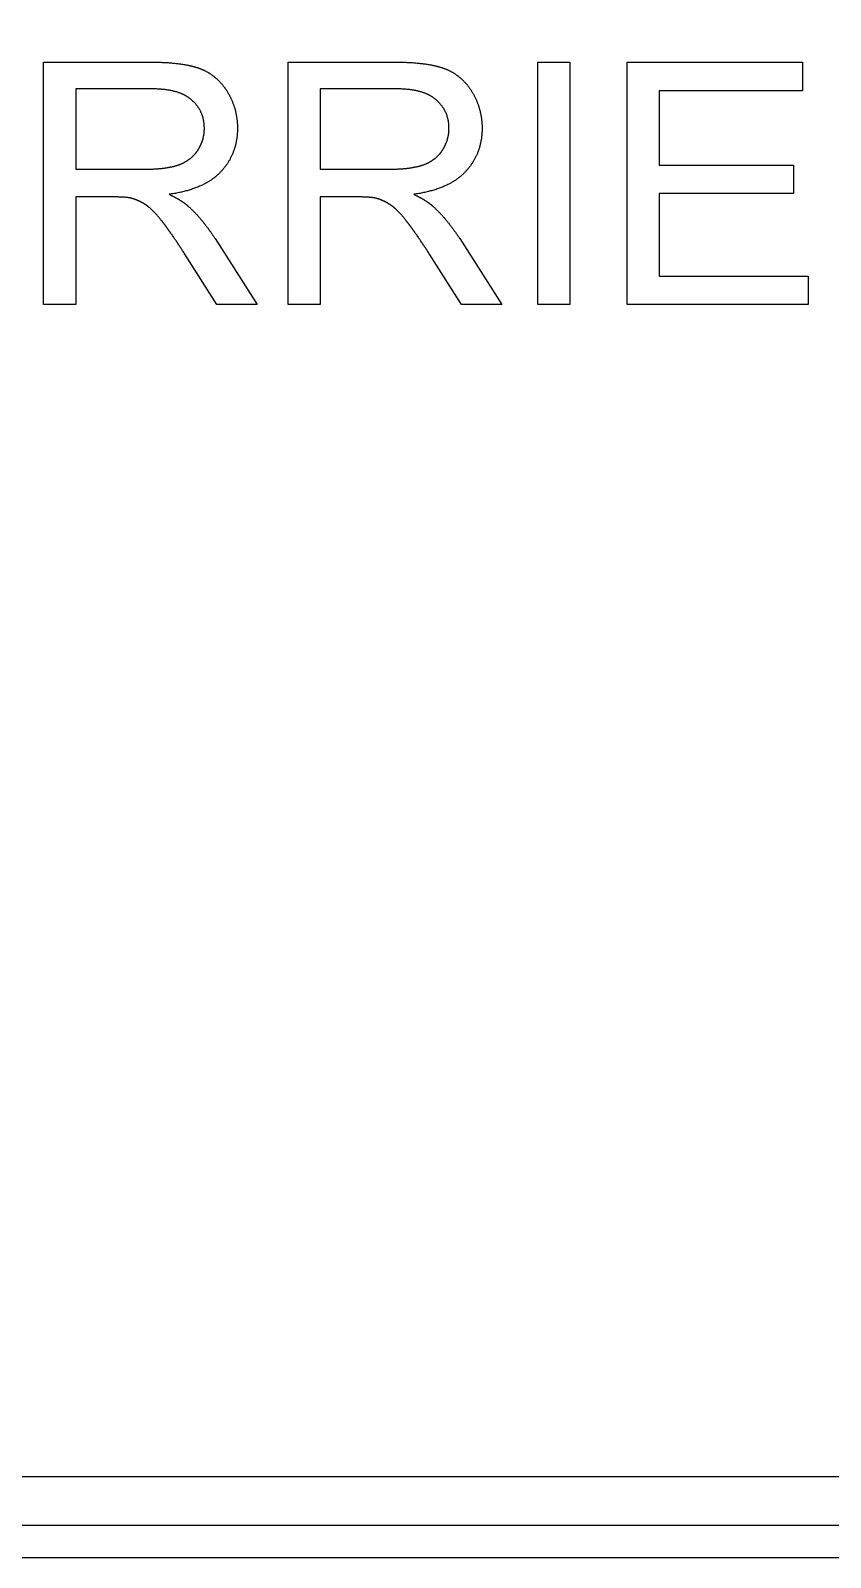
# Model space of a CAD drawing. Extents: x -115 to 95, y -60 to 60.
# Drawn here: x -62.82 to -52.92, y -17 to 1.89 of the extents above; entities that cross this region are included whole.
import ezdxf

# ---------------------------------------------------------------- set-up
doc = ezdxf.new("R2010")
doc.units = 0
doc.layers.add('ENGRAVE', color=5, linetype='Continuous')

msp = doc.modelspace()

# ---------------------------------------------------------------- linework, layer by layer
at = {"layer": 'ENGRAVE', "color": 5}
for points in [[(-30, 17), (-96, 17), (-96, -17), (-30, -17), (-30, 17)], [(-30.4, 16.6), (-95.6, 16.6), (-95.6, -16.6), (-30.4, -16.6), (-30.4, 16.6)]]:
    msp.add_lwpolyline(points, close=True, dxfattribs=at)
for points in [[(-62.659, -1.5), (-62.659, 1.5)], [(-62.659, 1.5), (-61.329, 1.5)], [(-61.329, 1.5), (-61.313, 1.5), (-61.297, 1.5), (-61.282, 1.5), (-61.266, 1.499), (-61.251, 1.499), (-61.235, 1.499), (-61.22, 1.498), (-61.205, 1.498), (-61.191, 1.497), (-61.176, 1.497), (-61.162, 1.496), (-61.147, 1.495), (-61.133, 1.494), (-61.119, 1.494), (-61.105, 1.493), (-61.092, 1.492), (-61.078, 1.49), (-61.065, 1.489), (-61.052, 1.488), (-61.038, 1.487), (-61.025, 1.485), (-61.013, 1.484), (-61, 1.483), (-60.988, 1.481), (-60.976, 1.479), (-60.964, 1.478), (-60.952, 1.476), (-60.939, 1.474), (-60.927, 1.472), (-60.915, 1.47), (-60.903, 1.468), (-60.894, 1.466), (-60.886, 1.465), (-60.88, 1.464), (-60.874, 1.463), (-60.869, 1.461), (-60.864, 1.46), (-60.858, 1.459), (-60.852, 1.458), (-60.845, 1.456), (-60.84, 1.455), (-60.834, 1.454), (-60.828, 1.452), (-60.823, 1.451), (-60.817, 1.449), (-60.811, 1.448), (-60.806, 1.446), (-60.8, 1.445), (-60.795, 1.443), (-60.79, 1.442), (-60.784, 1.44), (-60.779, 1.439), (-60.774, 1.437), (-60.769, 1.435), (-60.763, 1.434), (-60.758, 1.432), (-60.753, 1.43), (-60.748, 1.429), (-60.743, 1.427), (-60.738, 1.425), (-60.734, 1.424), (-60.729, 1.422), (-60.724, 1.42), (-60.719, 1.418)], [(-60.719, 1.418), (-60.713, 1.416), (-60.707, 1.413), (-60.701, 1.411), (-60.694, 1.408), (-60.688, 1.405), (-60.682, 1.403), (-60.676, 1.4), (-60.67, 1.397), (-60.664, 1.394), (-60.658, 1.391), (-60.652, 1.388), (-60.647, 1.385), (-60.641, 1.382), (-60.635, 1.379), (-60.629, 1.376), (-60.623, 1.372), (-60.618, 1.369), (-60.612, 1.366), (-60.607, 1.362), (-60.601, 1.359), (-60.596, 1.355), (-60.59, 1.351), (-60.585, 1.348), (-60.579, 1.344), (-60.574, 1.34), (-60.569, 1.336), (-60.563, 1.332), (-60.558, 1.329), (-60.553, 1.325), (-60.548, 1.321), (-60.543, 1.316), (-60.537, 1.312), (-60.532, 1.308), (-60.527, 1.303), (-60.521, 1.298), (-60.516, 1.293), (-60.511, 1.289), (-60.506, 1.284), (-60.5, 1.279), (-60.495, 1.274), (-60.49, 1.269), (-60.485, 1.264), (-60.48, 1.258), (-60.475, 1.253), (-60.47, 1.248), (-60.466, 1.242), (-60.461, 1.237), (-60.456, 1.231), (-60.451, 1.226), (-60.447, 1.22), (-60.442, 1.214), (-60.437, 1.208), (-60.433, 1.203), (-60.428, 1.197), (-60.424, 1.191), (-60.419, 1.185), (-60.415, 1.178), (-60.411, 1.172), (-60.406, 1.166), (-60.402, 1.16), (-60.398, 1.153), (-60.394, 1.147), (-60.39, 1.14), (-60.386, 1.134)], [(-59.633, -1.5), (-59.633, 1.5)], [(-59.633, 1.5), (-58.303, 1.5)], [(-58.303, 1.5), (-58.287, 1.5), (-58.271, 1.5), (-58.255, 1.5), (-58.239, 1.499), (-58.224, 1.499), (-58.209, 1.499), (-58.194, 1.498), (-58.179, 1.498), (-58.164, 1.497), (-58.149, 1.497), (-58.135, 1.496), (-58.121, 1.495), (-58.107, 1.494), (-58.093, 1.494), (-58.079, 1.493), (-58.065, 1.492), (-58.052, 1.49), (-58.038, 1.489), (-58.025, 1.488), (-58.012, 1.487), (-57.999, 1.485), (-57.986, 1.484), (-57.973, 1.483), (-57.961, 1.481), (-57.949, 1.479), (-57.937, 1.478), (-57.925, 1.476), (-57.913, 1.474), (-57.9, 1.472), (-57.888, 1.47), (-57.877, 1.468), (-57.867, 1.466), (-57.859, 1.465), (-57.853, 1.464), (-57.848, 1.463), (-57.843, 1.461), (-57.837, 1.46), (-57.831, 1.459), (-57.825, 1.458), (-57.819, 1.456), (-57.813, 1.455), (-57.807, 1.454), (-57.802, 1.452), (-57.796, 1.451), (-57.79, 1.449), (-57.785, 1.448), (-57.779, 1.446), (-57.774, 1.445), (-57.768, 1.443), (-57.763, 1.442), (-57.758, 1.44), (-57.752, 1.439), (-57.747, 1.437), (-57.742, 1.435), (-57.737, 1.434), (-57.732, 1.432), (-57.727, 1.43), (-57.722, 1.429), (-57.717, 1.427), (-57.712, 1.425), (-57.707, 1.424), (-57.702, 1.422), (-57.697, 1.42), (-57.693, 1.418)], [(-57.693, 1.418), (-57.686, 1.416), (-57.68, 1.413), (-57.674, 1.411), (-57.668, 1.408), (-57.662, 1.405), (-57.656, 1.403), (-57.65, 1.4), (-57.644, 1.397), (-57.638, 1.394), (-57.632, 1.391), (-57.626, 1.388), (-57.62, 1.385), (-57.614, 1.382), (-57.608, 1.379), (-57.603, 1.376), (-57.597, 1.372), (-57.591, 1.369), (-57.586, 1.366), (-57.58, 1.362), (-57.574, 1.359), (-57.569, 1.355), (-57.563, 1.351), (-57.558, 1.348), (-57.553, 1.344), (-57.547, 1.34), (-57.542, 1.336), (-57.537, 1.332), (-57.531, 1.329), (-57.526, 1.325), (-57.521, 1.321), (-57.516, 1.316), (-57.511, 1.312), (-57.506, 1.308), (-57.5, 1.303), (-57.495, 1.298), (-57.489, 1.293), (-57.484, 1.289), (-57.479, 1.284), (-57.474, 1.279), (-57.469, 1.274), (-57.464, 1.269), (-57.459, 1.264), (-57.454, 1.258), (-57.449, 1.253), (-57.444, 1.248), (-57.439, 1.242), (-57.434, 1.237), (-57.429, 1.231), (-57.425, 1.226), (-57.42, 1.22), (-57.415, 1.214), (-57.411, 1.208), (-57.406, 1.203), (-57.402, 1.197), (-57.397, 1.191), (-57.393, 1.185), (-57.388, 1.178), (-57.384, 1.172), (-57.38, 1.166), (-57.376, 1.16), (-57.371, 1.153), (-57.367, 1.147), (-57.363, 1.14), (-57.359, 1.134)], [(-56.545, -1.5), (-56.545, 1.5)], [(-56.545, 1.5), (-56.148, 1.5)], [(-56.148, 1.5), (-56.148, -1.5)], [(-55.44, -1.5), (-55.44, 1.5)], [(-55.44, 1.5), (-53.27, 1.5)], [(-53.27, 1.5), (-53.27, 1.146)], [(-61.313, 1.168), (-62.262, 1.168)], [(-62.262, 1.168), (-62.262, 0.176)], [(-60.826, 1.031), (-60.829, 1.035), (-60.833, 1.038), (-60.837, 1.041), (-60.841, 1.044), (-60.845, 1.047), (-60.849, 1.05), (-60.853, 1.053), (-60.857, 1.056), (-60.861, 1.059), (-60.865, 1.062), (-60.869, 1.065), (-60.873, 1.068), (-60.878, 1.071), (-60.882, 1.073), (-60.886, 1.076), (-60.891, 1.079), (-60.895, 1.081), (-60.9, 1.084), (-60.905, 1.086), (-60.909, 1.089), (-60.914, 1.091), (-60.919, 1.094), (-60.923, 1.096), (-60.928, 1.099), (-60.933, 1.101), (-60.938, 1.103), (-60.943, 1.106), (-60.948, 1.108), (-60.953, 1.11), (-60.957, 1.112), (-60.963, 1.114), (-60.969, 1.116), (-60.977, 1.119), (-60.985, 1.122), (-60.995, 1.125), (-61.004, 1.128), (-61.014, 1.131), (-61.023, 1.134), (-61.033, 1.137), (-61.042, 1.139), (-61.052, 1.141), (-61.062, 1.144), (-61.072, 1.146), (-61.082, 1.148), (-61.092, 1.15), (-61.102, 1.152), (-61.113, 1.154), (-61.124, 1.155), (-61.134, 1.157), (-61.145, 1.158), (-61.157, 1.16), (-61.168, 1.161), (-61.179, 1.162), (-61.191, 1.163), (-61.202, 1.164), (-61.214, 1.165), (-61.226, 1.166), (-61.238, 1.167), (-61.25, 1.167), (-61.262, 1.168), (-61.275, 1.168), (-61.287, 1.168), (-61.3, 1.168), (-61.313, 1.168)], [(-60.386, 1.134), (-60.382, 1.127), (-60.378, 1.121), (-60.375, 1.115), (-60.371, 1.108), (-60.367, 1.102), (-60.364, 1.096), (-60.36, 1.089), (-60.357, 1.083), (-60.354, 1.076), (-60.35, 1.07), (-60.347, 1.063), (-60.344, 1.057), (-60.341, 1.05), (-60.338, 1.044), (-60.335, 1.037), (-60.332, 1.03), (-60.329, 1.024), (-60.326, 1.017), (-60.323, 1.01), (-60.321, 1.004), (-60.318, 0.997), (-60.316, 0.99), (-60.313, 0.984), (-60.311, 0.977), (-60.308, 0.97), (-60.306, 0.963), (-60.304, 0.956), (-60.301, 0.95), (-60.299, 0.943), (-60.297, 0.936), (-60.295, 0.929), (-60.293, 0.922), (-60.291, 0.915), (-60.289, 0.908), (-60.287, 0.9), (-60.286, 0.893), (-60.284, 0.886), (-60.282, 0.879), (-60.281, 0.871), (-60.279, 0.864), (-60.278, 0.857), (-60.276, 0.849), (-60.275, 0.842), (-60.274, 0.834), (-60.272, 0.827), (-60.271, 0.819), (-60.27, 0.812), (-60.269, 0.804), (-60.268, 0.797), (-60.267, 0.789), (-60.266, 0.782), (-60.265, 0.774), (-60.265, 0.767), (-60.264, 0.759), (-60.263, 0.751), (-60.263, 0.744), (-60.262, 0.736), (-60.262, 0.728), (-60.262, 0.72), (-60.261, 0.713), (-60.261, 0.705), (-60.261, 0.697), (-60.261, 0.689), (-60.261, 0.681)], [(-58.286, 1.168), (-59.236, 1.168)], [(-59.236, 1.168), (-59.236, 0.176)], [(-57.799, 1.031), (-57.803, 1.035), (-57.807, 1.038), (-57.81, 1.041), (-57.814, 1.044), (-57.818, 1.047), (-57.822, 1.05), (-57.826, 1.053), (-57.83, 1.056), (-57.834, 1.059), (-57.838, 1.062), (-57.842, 1.065), (-57.847, 1.068), (-57.851, 1.071), (-57.855, 1.073), (-57.86, 1.076), (-57.864, 1.079), (-57.869, 1.081), (-57.873, 1.084), (-57.878, 1.086), (-57.883, 1.089), (-57.887, 1.091), (-57.892, 1.094), (-57.897, 1.096), (-57.902, 1.099), (-57.907, 1.101), (-57.912, 1.103), (-57.917, 1.106), (-57.922, 1.108), (-57.926, 1.11), (-57.931, 1.112), (-57.936, 1.114), (-57.942, 1.116), (-57.95, 1.119), (-57.959, 1.122), (-57.968, 1.125), (-57.978, 1.128), (-57.987, 1.131), (-57.997, 1.134), (-58.006, 1.137), (-58.015, 1.139), (-58.025, 1.141), (-58.035, 1.144), (-58.045, 1.146), (-58.055, 1.148), (-58.065, 1.15), (-58.076, 1.152), (-58.086, 1.154), (-58.097, 1.155), (-58.108, 1.157), (-58.119, 1.158), (-58.13, 1.16), (-58.141, 1.161), (-58.152, 1.162), (-58.164, 1.163), (-58.176, 1.164), (-58.187, 1.165), (-58.199, 1.166), (-58.211, 1.167), (-58.223, 1.167), (-58.236, 1.168), (-58.248, 1.168), (-58.261, 1.168), (-58.273, 1.168), (-58.286, 1.168)], [(-57.359, 1.134), (-57.355, 1.127), (-57.352, 1.121), (-57.348, 1.115), (-57.344, 1.108), (-57.341, 1.102), (-57.337, 1.096), (-57.334, 1.089), (-57.33, 1.083), (-57.327, 1.076), (-57.324, 1.07), (-57.32, 1.063), (-57.317, 1.057), (-57.314, 1.05), (-57.311, 1.044), (-57.308, 1.037), (-57.305, 1.03), (-57.302, 1.024), (-57.3, 1.017), (-57.297, 1.01), (-57.294, 1.004), (-57.292, 0.997), (-57.289, 0.99), (-57.286, 0.984), (-57.284, 0.977), (-57.282, 0.97), (-57.279, 0.963), (-57.277, 0.956), (-57.275, 0.95), (-57.273, 0.943), (-57.271, 0.936), (-57.269, 0.929), (-57.267, 0.922), (-57.265, 0.915), (-57.263, 0.908), (-57.261, 0.9), (-57.259, 0.893), (-57.257, 0.886), (-57.256, 0.879), (-57.254, 0.871), (-57.252, 0.864), (-57.251, 0.857), (-57.25, 0.849), (-57.248, 0.842), (-57.247, 0.834), (-57.246, 0.827), (-57.245, 0.819), (-57.243, 0.812), (-57.242, 0.804), (-57.241, 0.797), (-57.24, 0.789), (-57.24, 0.782), (-57.239, 0.774), (-57.238, 0.767), (-57.237, 0.759), (-57.237, 0.751), (-57.236, 0.744), (-57.236, 0.736), (-57.235, 0.728), (-57.235, 0.72), (-57.235, 0.713), (-57.235, 0.705), (-57.234, 0.697), (-57.234, 0.689), (-57.234, 0.681)], [(-53.27, 1.146), (-55.043, 1.146)], [(-55.043, 1.146), (-55.043, 0.227)], [(-60.67, 0.681), (-60.67, 0.688), (-60.67, 0.695), (-60.671, 0.701), (-60.671, 0.708), (-60.671, 0.715), (-60.672, 0.721), (-60.672, 0.728), (-60.673, 0.734), (-60.673, 0.741), (-60.674, 0.747), (-60.675, 0.753), (-60.676, 0.76), (-60.677, 0.766), (-60.678, 0.772), (-60.679, 0.778), (-60.68, 0.784), (-60.681, 0.791), (-60.683, 0.797), (-60.684, 0.803), (-60.686, 0.809), (-60.687, 0.815), (-60.689, 0.82), (-60.691, 0.826), (-60.693, 0.832), (-60.695, 0.838), (-60.697, 0.844), (-60.699, 0.85), (-60.701, 0.855), (-60.703, 0.861), (-60.705, 0.867), (-60.708, 0.872), (-60.71, 0.878), (-60.713, 0.883), (-60.715, 0.888), (-60.718, 0.894), (-60.72, 0.899), (-60.723, 0.904), (-60.726, 0.909), (-60.729, 0.914), (-60.732, 0.92), (-60.735, 0.925), (-60.738, 0.93), (-60.741, 0.935), (-60.745, 0.94), (-60.748, 0.945), (-60.751, 0.949), (-60.755, 0.954), (-60.758, 0.959), (-60.762, 0.964), (-60.766, 0.969), (-60.77, 0.973), (-60.773, 0.978), (-60.777, 0.983), (-60.781, 0.987), (-60.786, 0.992), (-60.79, 0.996), (-60.794, 1.001), (-60.798, 1.005), (-60.803, 1.01), (-60.807, 1.014), (-60.812, 1.019), (-60.816, 1.023), (-60.821, 1.027), (-60.826, 1.031)], [(-57.644, 0.681), (-57.644, 0.688), (-57.644, 0.695), (-57.644, 0.701), (-57.644, 0.708), (-57.645, 0.715), (-57.645, 0.721), (-57.645, 0.728), (-57.646, 0.734), (-57.647, 0.741), (-57.647, 0.747), (-57.648, 0.753), (-57.649, 0.76), (-57.65, 0.766), (-57.651, 0.772), (-57.652, 0.778), (-57.654, 0.784), (-57.655, 0.791), (-57.656, 0.797), (-57.658, 0.803), (-57.659, 0.809), (-57.661, 0.815), (-57.662, 0.82), (-57.664, 0.826), (-57.666, 0.832), (-57.668, 0.838), (-57.67, 0.844), (-57.672, 0.85), (-57.674, 0.855), (-57.676, 0.861), (-57.679, 0.867), (-57.681, 0.872), (-57.683, 0.878), (-57.686, 0.883), (-57.689, 0.888), (-57.691, 0.894), (-57.694, 0.899), (-57.697, 0.904), (-57.699, 0.909), (-57.702, 0.914), (-57.705, 0.92), (-57.708, 0.925), (-57.711, 0.93), (-57.715, 0.935), (-57.718, 0.94), (-57.721, 0.945), (-57.725, 0.949), (-57.728, 0.954), (-57.732, 0.959), (-57.735, 0.964), (-57.739, 0.969), (-57.743, 0.973), (-57.747, 0.978), (-57.751, 0.983), (-57.755, 0.987), (-57.759, 0.992), (-57.763, 0.996), (-57.767, 1.001), (-57.772, 1.005), (-57.776, 1.01), (-57.781, 1.014), (-57.785, 1.019), (-57.79, 1.023), (-57.794, 1.027), (-57.799, 1.031)], [(-60.75, 0.411), (-60.748, 0.415), (-60.745, 0.419), (-60.743, 0.423), (-60.74, 0.427), (-60.738, 0.431), (-60.736, 0.435), (-60.733, 0.439), (-60.731, 0.443), (-60.729, 0.447), (-60.727, 0.451), (-60.725, 0.455), (-60.723, 0.459), (-60.721, 0.463), (-60.719, 0.467), (-60.717, 0.472), (-60.715, 0.476), (-60.713, 0.48), (-60.711, 0.484), (-60.709, 0.488), (-60.708, 0.492), (-60.706, 0.496), (-60.704, 0.5), (-60.703, 0.505), (-60.701, 0.509), (-60.699, 0.513), (-60.698, 0.517), (-60.696, 0.521), (-60.695, 0.526), (-60.694, 0.53), (-60.692, 0.534), (-60.691, 0.538), (-60.69, 0.543), (-60.689, 0.547), (-60.687, 0.551), (-60.686, 0.555), (-60.685, 0.559), (-60.684, 0.564), (-60.683, 0.568), (-60.682, 0.572), (-60.681, 0.576), (-60.68, 0.581), (-60.679, 0.585), (-60.679, 0.589), (-60.678, 0.593), (-60.677, 0.598), (-60.676, 0.602), (-60.676, 0.606), (-60.675, 0.611), (-60.674, 0.615), (-60.674, 0.619), (-60.673, 0.624), (-60.673, 0.628), (-60.673, 0.633), (-60.672, 0.637), (-60.672, 0.641), (-60.671, 0.646), (-60.671, 0.65), (-60.671, 0.655), (-60.671, 0.659), (-60.67, 0.664), (-60.67, 0.668), (-60.67, 0.672), (-60.67, 0.677), (-60.67, 0.681)], [(-60.261, 0.681), (-60.261, 0.671), (-60.261, 0.661), (-60.261, 0.651), (-60.262, 0.641), (-60.262, 0.631), (-60.263, 0.621), (-60.264, 0.611), (-60.264, 0.601), (-60.265, 0.591), (-60.266, 0.581), (-60.267, 0.572), (-60.269, 0.562), (-60.27, 0.552), (-60.271, 0.543), (-60.273, 0.533), (-60.275, 0.524), (-60.276, 0.514), (-60.278, 0.505), (-60.28, 0.496), (-60.282, 0.486), (-60.284, 0.477), (-60.287, 0.468), (-60.289, 0.459), (-60.292, 0.45), (-60.294, 0.441), (-60.297, 0.432), (-60.3, 0.423), (-60.303, 0.414), (-60.306, 0.405), (-60.309, 0.397), (-60.312, 0.388), (-60.316, 0.379), (-60.319, 0.371), (-60.322, 0.363), (-60.326, 0.355), (-60.329, 0.347), (-60.333, 0.339), (-60.337, 0.332), (-60.341, 0.324), (-60.345, 0.316), (-60.349, 0.308), (-60.353, 0.301), (-60.357, 0.293), (-60.361, 0.285), (-60.366, 0.278), (-60.37, 0.27), (-60.375, 0.263), (-60.379, 0.255), (-60.384, 0.248), (-60.389, 0.241), (-60.394, 0.233), (-60.399, 0.226), (-60.404, 0.219), (-60.41, 0.212), (-60.415, 0.205), (-60.42, 0.198), (-60.426, 0.191), (-60.432, 0.184), (-60.437, 0.177), (-60.443, 0.17), (-60.449, 0.163), (-60.455, 0.157), (-60.461, 0.15), (-60.468, 0.143)], [(-57.723, 0.411), (-57.721, 0.415), (-57.718, 0.419), (-57.716, 0.423), (-57.714, 0.427), (-57.711, 0.431), (-57.709, 0.435), (-57.707, 0.439), (-57.705, 0.443), (-57.702, 0.447), (-57.7, 0.451), (-57.698, 0.455), (-57.696, 0.459), (-57.694, 0.463), (-57.692, 0.467), (-57.69, 0.472), (-57.688, 0.476), (-57.686, 0.48), (-57.685, 0.484), (-57.683, 0.488), (-57.681, 0.492), (-57.679, 0.496), (-57.678, 0.5), (-57.676, 0.505), (-57.674, 0.509), (-57.673, 0.513), (-57.671, 0.517), (-57.67, 0.521), (-57.668, 0.526), (-57.667, 0.53), (-57.666, 0.534), (-57.664, 0.538), (-57.663, 0.543), (-57.662, 0.547), (-57.661, 0.551), (-57.66, 0.555), (-57.659, 0.559), (-57.658, 0.564), (-57.657, 0.568), (-57.656, 0.572), (-57.655, 0.576), (-57.654, 0.581), (-57.653, 0.585), (-57.652, 0.589), (-57.651, 0.593), (-57.65, 0.598), (-57.65, 0.602), (-57.649, 0.606), (-57.648, 0.611), (-57.648, 0.615), (-57.647, 0.619), (-57.647, 0.624), (-57.646, 0.628), (-57.646, 0.633), (-57.646, 0.637), (-57.645, 0.641), (-57.645, 0.646), (-57.645, 0.65), (-57.644, 0.655), (-57.644, 0.659), (-57.644, 0.664), (-57.644, 0.668), (-57.644, 0.672), (-57.644, 0.677), (-57.644, 0.681)], [(-57.234, 0.681), (-57.234, 0.671), (-57.235, 0.661), (-57.235, 0.651), (-57.235, 0.641), (-57.236, 0.631), (-57.236, 0.621), (-57.237, 0.611), (-57.238, 0.601), (-57.239, 0.591), (-57.24, 0.581), (-57.241, 0.572), (-57.242, 0.562), (-57.243, 0.552), (-57.245, 0.543), (-57.246, 0.533), (-57.248, 0.524), (-57.25, 0.514), (-57.252, 0.505), (-57.254, 0.496), (-57.256, 0.486), (-57.258, 0.477), (-57.26, 0.468), (-57.263, 0.459), (-57.265, 0.45), (-57.268, 0.441), (-57.27, 0.432), (-57.273, 0.423), (-57.276, 0.414), (-57.279, 0.405), (-57.282, 0.397), (-57.286, 0.388), (-57.289, 0.379), (-57.292, 0.371), (-57.296, 0.363), (-57.299, 0.355), (-57.303, 0.347), (-57.306, 0.339), (-57.31, 0.332), (-57.314, 0.324), (-57.318, 0.316), (-57.322, 0.308), (-57.326, 0.301), (-57.33, 0.293), (-57.335, 0.285), (-57.339, 0.278), (-57.344, 0.27), (-57.348, 0.263), (-57.353, 0.255), (-57.358, 0.248), (-57.363, 0.241), (-57.368, 0.233), (-57.373, 0.226), (-57.378, 0.219), (-57.383, 0.212), (-57.388, 0.205), (-57.394, 0.198), (-57.399, 0.191), (-57.405, 0.184), (-57.411, 0.177), (-57.417, 0.17), (-57.423, 0.163), (-57.429, 0.157), (-57.435, 0.15), (-57.441, 0.143)], [(-60.983, 0.231), (-60.978, 0.233), (-60.973, 0.235), (-60.968, 0.237), (-60.963, 0.239), (-60.958, 0.241), (-60.954, 0.243), (-60.949, 0.245), (-60.944, 0.248), (-60.939, 0.25), (-60.935, 0.252), (-60.93, 0.254), (-60.925, 0.256), (-60.921, 0.259), (-60.916, 0.261), (-60.912, 0.264), (-60.907, 0.266), (-60.903, 0.269), (-60.899, 0.271), (-60.894, 0.274), (-60.89, 0.276), (-60.886, 0.279), (-60.882, 0.281), (-60.877, 0.284), (-60.873, 0.287), (-60.869, 0.29), (-60.865, 0.292), (-60.861, 0.295), (-60.857, 0.298), (-60.853, 0.301), (-60.849, 0.304), (-60.845, 0.307), (-60.842, 0.31), (-60.838, 0.313), (-60.835, 0.316), (-60.832, 0.318), (-60.828, 0.321), (-60.825, 0.324), (-60.822, 0.327), (-60.819, 0.33), (-60.816, 0.333), (-60.813, 0.336), (-60.81, 0.339), (-60.807, 0.342), (-60.803, 0.345), (-60.801, 0.348), (-60.798, 0.351), (-60.795, 0.354), (-60.792, 0.357), (-60.789, 0.36), (-60.786, 0.363), (-60.783, 0.367), (-60.781, 0.37), (-60.778, 0.373), (-60.775, 0.377), (-60.772, 0.38), (-60.77, 0.383), (-60.767, 0.387), (-60.765, 0.39), (-60.762, 0.394), (-60.76, 0.397), (-60.757, 0.401), (-60.755, 0.404), (-60.752, 0.408), (-60.75, 0.411)], [(-57.957, 0.231), (-57.952, 0.233), (-57.947, 0.235), (-57.942, 0.237), (-57.937, 0.239), (-57.932, 0.241), (-57.927, 0.243), (-57.922, 0.245), (-57.917, 0.248), (-57.913, 0.25), (-57.908, 0.252), (-57.903, 0.254), (-57.899, 0.256), (-57.894, 0.259), (-57.89, 0.261), (-57.885, 0.264), (-57.881, 0.266), (-57.876, 0.269), (-57.872, 0.271), (-57.868, 0.274), (-57.863, 0.276), (-57.859, 0.279), (-57.855, 0.281), (-57.851, 0.284), (-57.847, 0.287), (-57.843, 0.29), (-57.839, 0.292), (-57.835, 0.295), (-57.831, 0.298), (-57.827, 0.301), (-57.823, 0.304), (-57.819, 0.307), (-57.815, 0.31), (-57.812, 0.313), (-57.808, 0.316), (-57.805, 0.318), (-57.802, 0.321), (-57.799, 0.324), (-57.795, 0.327), (-57.792, 0.33), (-57.789, 0.333), (-57.786, 0.336), (-57.783, 0.339), (-57.78, 0.342), (-57.777, 0.345), (-57.774, 0.348), (-57.771, 0.351), (-57.768, 0.354), (-57.765, 0.357), (-57.762, 0.36), (-57.759, 0.363), (-57.757, 0.367), (-57.754, 0.37), (-57.751, 0.373), (-57.749, 0.377), (-57.746, 0.38), (-57.743, 0.383), (-57.741, 0.387), (-57.738, 0.39), (-57.736, 0.394), (-57.733, 0.397), (-57.731, 0.401), (-57.728, 0.404), (-57.726, 0.408), (-57.723, 0.411)], [(-61.409, 0.176), (-61.398, 0.176), (-61.388, 0.176), (-61.377, 0.176), (-61.367, 0.176), (-61.357, 0.177), (-61.347, 0.177), (-61.337, 0.177), (-61.327, 0.177), (-61.317, 0.178), (-61.307, 0.178), (-61.297, 0.179), (-61.288, 0.179), (-61.278, 0.18), (-61.269, 0.18), (-61.26, 0.181), (-61.25, 0.181), (-61.241, 0.182), (-61.232, 0.183), (-61.223, 0.184), (-61.214, 0.184), (-61.206, 0.185), (-61.197, 0.186), (-61.188, 0.187), (-61.18, 0.188), (-61.171, 0.189), (-61.163, 0.19), (-61.155, 0.191), (-61.147, 0.193), (-61.138, 0.194), (-61.13, 0.195), (-61.122, 0.196), (-61.115, 0.198), (-61.109, 0.199), (-61.105, 0.199), (-61.101, 0.2), (-61.097, 0.201), (-61.092, 0.202), (-61.088, 0.203), (-61.083, 0.204), (-61.079, 0.205), (-61.075, 0.205), (-61.07, 0.206), (-61.066, 0.207), (-61.062, 0.208), (-61.057, 0.209), (-61.053, 0.21), (-61.049, 0.211), (-61.045, 0.212), (-61.041, 0.214), (-61.037, 0.215), (-61.033, 0.216), (-61.029, 0.217), (-61.025, 0.218), (-61.021, 0.219), (-61.017, 0.22), (-61.013, 0.221), (-61.009, 0.223), (-61.005, 0.224), (-61.002, 0.225), (-60.998, 0.226), (-60.994, 0.227), (-60.991, 0.229), (-60.987, 0.23), (-60.983, 0.231)], [(-58.382, 0.176), (-58.372, 0.176), (-58.361, 0.176), (-58.351, 0.176), (-58.341, 0.176), (-58.33, 0.177), (-58.32, 0.177), (-58.31, 0.177), (-58.3, 0.177), (-58.29, 0.178), (-58.281, 0.178), (-58.271, 0.179), (-58.261, 0.179), (-58.252, 0.18), (-58.242, 0.18), (-58.233, 0.181), (-58.224, 0.181), (-58.215, 0.182), (-58.206, 0.183), (-58.197, 0.184), (-58.188, 0.184), (-58.179, 0.185), (-58.17, 0.186), (-58.162, 0.187), (-58.153, 0.188), (-58.145, 0.189), (-58.137, 0.19), (-58.128, 0.191), (-58.12, 0.193), (-58.111, 0.194), (-58.103, 0.195), (-58.095, 0.196), (-58.088, 0.198), (-58.083, 0.199), (-58.078, 0.199), (-58.074, 0.2), (-58.07, 0.201), (-58.066, 0.202), (-58.061, 0.203), (-58.057, 0.204), (-58.052, 0.205), (-58.048, 0.205), (-58.044, 0.206), (-58.039, 0.207), (-58.035, 0.208), (-58.031, 0.209), (-58.027, 0.21), (-58.023, 0.211), (-58.018, 0.212), (-58.014, 0.214), (-58.01, 0.215), (-58.006, 0.216), (-58.002, 0.217), (-57.998, 0.218), (-57.994, 0.219), (-57.99, 0.22), (-57.986, 0.221), (-57.983, 0.223), (-57.979, 0.224), (-57.975, 0.225), (-57.971, 0.226), (-57.968, 0.227), (-57.964, 0.229), (-57.96, 0.23), (-57.957, 0.231)], [(-55.043, 0.227), (-53.383, 0.227)], [(-53.383, 0.227), (-53.383, -0.125)], [(-62.262, 0.176), (-61.409, 0.176)], [(-60.468, 0.143), (-60.473, 0.138), (-60.478, 0.132), (-60.484, 0.127), (-60.489, 0.121), (-60.495, 0.116), (-60.501, 0.111), (-60.506, 0.105), (-60.512, 0.1), (-60.518, 0.095), (-60.524, 0.09), (-60.53, 0.085), (-60.536, 0.08), (-60.542, 0.075), (-60.549, 0.07), (-60.555, 0.065), (-60.561, 0.06), (-60.568, 0.056), (-60.575, 0.051), (-60.581, 0.046), (-60.588, 0.042), (-60.595, 0.037), (-60.601, 0.033), (-60.608, 0.028), (-60.615, 0.024), (-60.623, 0.02), (-60.63, 0.015), (-60.637, 0.011), (-60.644, 0.007), (-60.651, 0.003), (-60.658, -0.001), (-60.665, -0.005), (-60.674, -0.009), (-60.684, -0.014), (-60.695, -0.02), (-60.707, -0.025), (-60.719, -0.031), (-60.731, -0.036), (-60.743, -0.041), (-60.755, -0.046), (-60.767, -0.051), (-60.78, -0.056), (-60.792, -0.06), (-60.805, -0.065), (-60.818, -0.069), (-60.831, -0.074), (-60.844, -0.078), (-60.857, -0.082), (-60.87, -0.086), (-60.884, -0.09), (-60.898, -0.094), (-60.912, -0.097), (-60.926, -0.101), (-60.94, -0.104), (-60.954, -0.108), (-60.969, -0.111), (-60.983, -0.114), (-60.998, -0.117), (-61.013, -0.12), (-61.028, -0.123), (-61.043, -0.125), (-61.059, -0.128), (-61.075, -0.13), (-61.09, -0.133), (-61.106, -0.135)], [(-59.236, 0.176), (-58.382, 0.176)], [(-57.441, 0.143), (-57.446, 0.138), (-57.452, 0.132), (-57.457, 0.127), (-57.463, 0.121), (-57.468, 0.116), (-57.474, 0.111), (-57.48, 0.105), (-57.486, 0.1), (-57.491, 0.095), (-57.497, 0.09), (-57.503, 0.085), (-57.51, 0.08), (-57.516, 0.075), (-57.522, 0.07), (-57.528, 0.065), (-57.535, 0.06), (-57.541, 0.056), (-57.548, 0.051), (-57.555, 0.046), (-57.561, 0.042), (-57.568, 0.037), (-57.575, 0.033), (-57.582, 0.028), (-57.589, 0.024), (-57.596, 0.02), (-57.603, 0.015), (-57.611, 0.011), (-57.618, 0.007), (-57.624, 0.003), (-57.631, -0.001), (-57.639, -0.005), (-57.647, -0.009), (-57.658, -0.014), (-57.669, -0.02), (-57.681, -0.025), (-57.693, -0.031), (-57.705, -0.036), (-57.717, -0.041), (-57.729, -0.046), (-57.741, -0.051), (-57.753, -0.056), (-57.765, -0.06), (-57.778, -0.065), (-57.791, -0.069), (-57.804, -0.074), (-57.817, -0.078), (-57.83, -0.082), (-57.844, -0.086), (-57.857, -0.09), (-57.871, -0.094), (-57.885, -0.097), (-57.899, -0.101), (-57.913, -0.104), (-57.928, -0.108), (-57.942, -0.111), (-57.957, -0.114), (-57.971, -0.117), (-57.986, -0.12), (-58.002, -0.123), (-58.017, -0.125), (-58.032, -0.128), (-58.048, -0.13), (-58.064, -0.133), (-58.079, -0.135)], [(-61.802, -0.168), (-62.262, -0.168)], [(-62.262, -0.168), (-62.262, -1.5)], [(-61.581, -0.182), (-61.582, -0.182), (-61.583, -0.182), (-61.585, -0.181), (-61.586, -0.181), (-61.588, -0.181), (-61.589, -0.181), (-61.59, -0.18), (-61.592, -0.18), (-61.593, -0.18), (-61.595, -0.179), (-61.596, -0.179), (-61.598, -0.179), (-61.599, -0.179), (-61.601, -0.179), (-61.602, -0.178), (-61.604, -0.178), (-61.605, -0.178), (-61.607, -0.178), (-61.609, -0.177), (-61.61, -0.177), (-61.612, -0.177), (-61.613, -0.177), (-61.615, -0.176), (-61.617, -0.176), (-61.619, -0.176), (-61.621, -0.176), (-61.622, -0.176), (-61.624, -0.175), (-61.625, -0.175), (-61.627, -0.175), (-61.628, -0.175), (-61.631, -0.175), (-61.634, -0.174), (-61.639, -0.174), (-61.643, -0.173), (-61.648, -0.173), (-61.652, -0.173), (-61.657, -0.172), (-61.661, -0.172), (-61.666, -0.172), (-61.671, -0.171), (-61.676, -0.171), (-61.68, -0.171), (-61.685, -0.17), (-61.691, -0.17), (-61.696, -0.17), (-61.701, -0.17), (-61.706, -0.17), (-61.712, -0.169), (-61.717, -0.169), (-61.723, -0.169), (-61.728, -0.169), (-61.734, -0.169), (-61.74, -0.168), (-61.746, -0.168), (-61.751, -0.168), (-61.757, -0.168), (-61.764, -0.168), (-61.77, -0.168), (-61.776, -0.168), (-61.782, -0.168), (-61.789, -0.168), (-61.795, -0.168), (-61.802, -0.168)], [(-61.401, -0.262), (-61.404, -0.26), (-61.407, -0.258), (-61.409, -0.256), (-61.412, -0.255), (-61.415, -0.253), (-61.418, -0.251), (-61.421, -0.249), (-61.424, -0.247), (-61.427, -0.246), (-61.43, -0.244), (-61.433, -0.242), (-61.436, -0.241), (-61.439, -0.239), (-61.441, -0.237), (-61.444, -0.236), (-61.447, -0.234), (-61.45, -0.233), (-61.453, -0.231), (-61.456, -0.23), (-61.459, -0.228), (-61.462, -0.227), (-61.465, -0.225), (-61.468, -0.224), (-61.471, -0.222), (-61.474, -0.221), (-61.477, -0.219), (-61.48, -0.218), (-61.483, -0.217), (-61.486, -0.215), (-61.489, -0.214), (-61.492, -0.213), (-61.494, -0.211), (-61.497, -0.21), (-61.5, -0.209), (-61.502, -0.208), (-61.505, -0.207), (-61.508, -0.206), (-61.51, -0.205), (-61.513, -0.204), (-61.516, -0.203), (-61.519, -0.202), (-61.521, -0.201), (-61.524, -0.2), (-61.527, -0.199), (-61.529, -0.198), (-61.532, -0.197), (-61.535, -0.196), (-61.537, -0.195), (-61.54, -0.194), (-61.543, -0.193), (-61.545, -0.192), (-61.548, -0.191), (-61.551, -0.19), (-61.554, -0.19), (-61.556, -0.189), (-61.559, -0.188), (-61.562, -0.187), (-61.564, -0.186), (-61.567, -0.186), (-61.57, -0.185), (-61.573, -0.184), (-61.575, -0.184), (-61.578, -0.183), (-61.581, -0.182)], [(-61.106, -0.135), (-61.1, -0.138), (-61.094, -0.141), (-61.088, -0.144), (-61.082, -0.147), (-61.077, -0.15), (-61.071, -0.152), (-61.065, -0.155), (-61.06, -0.158), (-61.054, -0.161), (-61.048, -0.164), (-61.043, -0.167), (-61.038, -0.17), (-61.032, -0.173), (-61.027, -0.176), (-61.022, -0.178), (-61.017, -0.181), (-61.011, -0.184), (-61.006, -0.187), (-61.001, -0.19), (-60.996, -0.193), (-60.991, -0.196), (-60.987, -0.199), (-60.982, -0.201), (-60.977, -0.204), (-60.972, -0.207), (-60.968, -0.21), (-60.963, -0.213), (-60.959, -0.216), (-60.954, -0.219), (-60.949, -0.222), (-60.945, -0.225), (-60.941, -0.227), (-60.938, -0.229), (-60.935, -0.231), (-60.933, -0.233), (-60.931, -0.234), (-60.928, -0.236), (-60.926, -0.238), (-60.923, -0.24), (-60.92, -0.242), (-60.918, -0.243), (-60.915, -0.245), (-60.913, -0.247), (-60.911, -0.249), (-60.908, -0.251), (-60.906, -0.252), (-60.903, -0.254), (-60.901, -0.256), (-60.899, -0.258), (-60.896, -0.259), (-60.894, -0.261), (-60.892, -0.263), (-60.89, -0.265), (-60.888, -0.267), (-60.885, -0.268), (-60.883, -0.27), (-60.881, -0.272), (-60.879, -0.274), (-60.877, -0.276), (-60.875, -0.277), (-60.873, -0.279), (-60.871, -0.281), (-60.869, -0.283), (-60.867, -0.284)], [(-58.775, -0.168), (-59.236, -0.168)], [(-59.236, -0.168), (-59.236, -1.5)], [(-58.554, -0.182), (-58.556, -0.182), (-58.557, -0.182), (-58.558, -0.181), (-58.56, -0.181), (-58.561, -0.181), (-58.562, -0.181), (-58.564, -0.18), (-58.565, -0.18), (-58.567, -0.18), (-58.568, -0.179), (-58.57, -0.179), (-58.571, -0.179), (-58.573, -0.179), (-58.574, -0.179), (-58.576, -0.178), (-58.577, -0.178), (-58.579, -0.178), (-58.58, -0.178), (-58.582, -0.177), (-58.584, -0.177), (-58.585, -0.177), (-58.587, -0.177), (-58.589, -0.176), (-58.59, -0.176), (-58.592, -0.176), (-58.594, -0.176), (-58.596, -0.176), (-58.597, -0.175), (-58.599, -0.175), (-58.6, -0.175), (-58.602, -0.175), (-58.604, -0.175), (-58.608, -0.174), (-58.612, -0.174), (-58.617, -0.173), (-58.621, -0.173), (-58.626, -0.173), (-58.63, -0.172), (-58.635, -0.172), (-58.639, -0.172), (-58.644, -0.171), (-58.649, -0.171), (-58.654, -0.171), (-58.659, -0.17), (-58.664, -0.17), (-58.669, -0.17), (-58.674, -0.17), (-58.68, -0.17), (-58.685, -0.169), (-58.69, -0.169), (-58.696, -0.169), (-58.702, -0.169), (-58.707, -0.169), (-58.713, -0.168), (-58.719, -0.168), (-58.725, -0.168), (-58.731, -0.168), (-58.737, -0.168), (-58.743, -0.168), (-58.749, -0.168), (-58.756, -0.168), (-58.762, -0.168), (-58.769, -0.168), (-58.775, -0.168)], [(-58.374, -0.262), (-58.377, -0.26), (-58.38, -0.258), (-58.383, -0.256), (-58.386, -0.255), (-58.389, -0.253), (-58.392, -0.251), (-58.394, -0.249), (-58.397, -0.247), (-58.4, -0.246), (-58.403, -0.244), (-58.406, -0.242), (-58.409, -0.241), (-58.412, -0.239), (-58.415, -0.237), (-58.418, -0.236), (-58.421, -0.234), (-58.424, -0.233), (-58.427, -0.231), (-58.429, -0.23), (-58.432, -0.228), (-58.435, -0.227), (-58.438, -0.225), (-58.441, -0.224), (-58.444, -0.222), (-58.447, -0.221), (-58.45, -0.219), (-58.453, -0.218), (-58.456, -0.217), (-58.459, -0.215), (-58.462, -0.214), (-58.465, -0.213), (-58.468, -0.211), (-58.471, -0.21), (-58.473, -0.209), (-58.476, -0.208), (-58.478, -0.207), (-58.481, -0.206), (-58.484, -0.205), (-58.487, -0.204), (-58.489, -0.203), (-58.492, -0.202), (-58.495, -0.201), (-58.497, -0.2), (-58.5, -0.199), (-58.503, -0.198), (-58.505, -0.197), (-58.508, -0.196), (-58.511, -0.195), (-58.513, -0.194), (-58.516, -0.193), (-58.519, -0.192), (-58.522, -0.191), (-58.524, -0.19), (-58.527, -0.19), (-58.53, -0.189), (-58.532, -0.188), (-58.535, -0.187), (-58.538, -0.186), (-58.541, -0.186), (-58.543, -0.185), (-58.546, -0.184), (-58.549, -0.184), (-58.552, -0.183), (-58.554, -0.182)], [(-58.079, -0.135), (-58.073, -0.138), (-58.068, -0.141), (-58.062, -0.144), (-58.056, -0.147), (-58.05, -0.15), (-58.044, -0.152), (-58.039, -0.155), (-58.033, -0.158), (-58.027, -0.161), (-58.022, -0.164), (-58.016, -0.167), (-58.011, -0.17), (-58.006, -0.173), (-58, -0.176), (-57.995, -0.178), (-57.99, -0.181), (-57.985, -0.184), (-57.98, -0.187), (-57.975, -0.19), (-57.97, -0.193), (-57.965, -0.196), (-57.96, -0.199), (-57.955, -0.201), (-57.95, -0.204), (-57.946, -0.207), (-57.941, -0.21), (-57.937, -0.213), (-57.932, -0.216), (-57.927, -0.219), (-57.923, -0.222), (-57.918, -0.225), (-57.915, -0.227), (-57.911, -0.229), (-57.909, -0.231), (-57.906, -0.233), (-57.904, -0.234), (-57.902, -0.236), (-57.899, -0.238), (-57.896, -0.24), (-57.894, -0.242), (-57.891, -0.243), (-57.889, -0.245), (-57.886, -0.247), (-57.884, -0.249), (-57.882, -0.251), (-57.879, -0.252), (-57.877, -0.254), (-57.875, -0.256), (-57.872, -0.258), (-57.87, -0.259), (-57.868, -0.261), (-57.865, -0.263), (-57.863, -0.265), (-57.861, -0.267), (-57.859, -0.268), (-57.857, -0.27), (-57.854, -0.272), (-57.852, -0.274), (-57.85, -0.276), (-57.848, -0.277), (-57.846, -0.279), (-57.844, -0.281), (-57.842, -0.283), (-57.84, -0.284)], [(-53.383, -0.125), (-55.043, -0.125)], [(-55.043, -0.125), (-55.043, -1.146)], [(-61.198, -0.462), (-61.203, -0.457), (-61.207, -0.451), (-61.211, -0.446), (-61.216, -0.44), (-61.22, -0.435), (-61.224, -0.43), (-61.229, -0.425), (-61.233, -0.419), (-61.237, -0.414), (-61.242, -0.409), (-61.246, -0.404), (-61.25, -0.4), (-61.254, -0.395), (-61.259, -0.39), (-61.263, -0.385), (-61.267, -0.381), (-61.271, -0.376), (-61.275, -0.372), (-61.279, -0.367), (-61.283, -0.363), (-61.287, -0.359), (-61.292, -0.354), (-61.296, -0.35), (-61.3, -0.346), (-61.304, -0.342), (-61.307, -0.338), (-61.311, -0.334), (-61.316, -0.331), (-61.32, -0.327), (-61.324, -0.323), (-61.328, -0.319), (-61.331, -0.316), (-61.334, -0.313), (-61.336, -0.311), (-61.338, -0.31), (-61.34, -0.308), (-61.342, -0.306), (-61.345, -0.304), (-61.347, -0.302), (-61.349, -0.3), (-61.351, -0.298), (-61.354, -0.297), (-61.356, -0.295), (-61.358, -0.293), (-61.36, -0.291), (-61.362, -0.289), (-61.365, -0.288), (-61.367, -0.286), (-61.369, -0.284), (-61.371, -0.283), (-61.373, -0.281), (-61.375, -0.279), (-61.378, -0.278), (-61.38, -0.276), (-61.382, -0.275), (-61.384, -0.273), (-61.386, -0.272), (-61.388, -0.27), (-61.39, -0.269), (-61.392, -0.267), (-61.394, -0.266), (-61.397, -0.265), (-61.399, -0.263), (-61.401, -0.262)], [(-60.867, -0.284), (-60.862, -0.289), (-60.857, -0.294), (-60.852, -0.298), (-60.847, -0.303), (-60.842, -0.307), (-60.837, -0.312), (-60.832, -0.317), (-60.828, -0.322), (-60.823, -0.326), (-60.818, -0.331), (-60.813, -0.336), (-60.808, -0.341), (-60.803, -0.346), (-60.798, -0.351), (-60.794, -0.356), (-60.789, -0.361), (-60.784, -0.366), (-60.779, -0.371), (-60.774, -0.376), (-60.77, -0.381), (-60.765, -0.386), (-60.76, -0.391), (-60.755, -0.397), (-60.751, -0.402), (-60.746, -0.407), (-60.741, -0.413), (-60.736, -0.418), (-60.732, -0.423), (-60.727, -0.429), (-60.723, -0.434), (-60.718, -0.439), (-60.713, -0.445), (-60.708, -0.452), (-60.702, -0.458), (-60.696, -0.465), (-60.69, -0.472), (-60.685, -0.479), (-60.679, -0.486), (-60.674, -0.493), (-60.668, -0.5), (-60.662, -0.507), (-60.657, -0.515), (-60.651, -0.522), (-60.646, -0.529), (-60.64, -0.536), (-60.635, -0.544), (-60.629, -0.551), (-60.624, -0.558), (-60.618, -0.566), (-60.613, -0.573), (-60.607, -0.581), (-60.602, -0.589), (-60.596, -0.596), (-60.591, -0.604), (-60.586, -0.612), (-60.58, -0.619), (-60.575, -0.627), (-60.569, -0.635), (-60.564, -0.643), (-60.559, -0.651), (-60.553, -0.659), (-60.548, -0.667), (-60.543, -0.675), (-60.537, -0.683)], [(-58.172, -0.462), (-58.176, -0.457), (-58.18, -0.451), (-58.185, -0.446), (-58.189, -0.44), (-58.194, -0.435), (-58.198, -0.43), (-58.202, -0.425), (-58.206, -0.419), (-58.211, -0.414), (-58.215, -0.409), (-58.219, -0.404), (-58.224, -0.4), (-58.228, -0.395), (-58.232, -0.39), (-58.236, -0.385), (-58.24, -0.381), (-58.244, -0.376), (-58.249, -0.372), (-58.253, -0.367), (-58.257, -0.363), (-58.261, -0.359), (-58.265, -0.354), (-58.269, -0.35), (-58.273, -0.346), (-58.277, -0.342), (-58.281, -0.338), (-58.285, -0.334), (-58.289, -0.331), (-58.293, -0.327), (-58.297, -0.323), (-58.301, -0.319), (-58.305, -0.316), (-58.307, -0.313), (-58.31, -0.311), (-58.312, -0.31), (-58.314, -0.308), (-58.316, -0.306), (-58.318, -0.304), (-58.32, -0.302), (-58.323, -0.3), (-58.325, -0.298), (-58.327, -0.297), (-58.329, -0.295), (-58.331, -0.293), (-58.334, -0.291), (-58.336, -0.289), (-58.338, -0.288), (-58.34, -0.286), (-58.342, -0.284), (-58.344, -0.283), (-58.347, -0.281), (-58.349, -0.279), (-58.351, -0.278), (-58.353, -0.276), (-58.355, -0.275), (-58.357, -0.273), (-58.359, -0.272), (-58.362, -0.27), (-58.364, -0.269), (-58.366, -0.267), (-58.368, -0.266), (-58.37, -0.265), (-58.372, -0.263), (-58.374, -0.262)], [(-57.84, -0.284), (-57.835, -0.289), (-57.83, -0.294), (-57.825, -0.298), (-57.82, -0.303), (-57.816, -0.307), (-57.811, -0.312), (-57.806, -0.317), (-57.801, -0.322), (-57.796, -0.326), (-57.791, -0.331), (-57.786, -0.336), (-57.782, -0.341), (-57.777, -0.346), (-57.772, -0.351), (-57.767, -0.356), (-57.762, -0.361), (-57.757, -0.366), (-57.753, -0.371), (-57.748, -0.376), (-57.743, -0.381), (-57.738, -0.386), (-57.734, -0.391), (-57.729, -0.397), (-57.724, -0.402), (-57.719, -0.407), (-57.715, -0.413), (-57.71, -0.418), (-57.705, -0.423), (-57.701, -0.429), (-57.696, -0.434), (-57.691, -0.439), (-57.686, -0.445), (-57.681, -0.452), (-57.675, -0.458), (-57.67, -0.465), (-57.664, -0.472), (-57.658, -0.479), (-57.652, -0.486), (-57.647, -0.493), (-57.641, -0.5), (-57.636, -0.507), (-57.63, -0.515), (-57.625, -0.522), (-57.619, -0.529), (-57.614, -0.536), (-57.608, -0.544), (-57.603, -0.551), (-57.597, -0.558), (-57.592, -0.566), (-57.586, -0.573), (-57.581, -0.581), (-57.575, -0.589), (-57.57, -0.596), (-57.564, -0.604), (-57.559, -0.612), (-57.553, -0.619), (-57.548, -0.627), (-57.543, -0.635), (-57.537, -0.643), (-57.532, -0.651), (-57.527, -0.659), (-57.521, -0.667), (-57.516, -0.675), (-57.511, -0.683)], [(-60.912, -0.876), (-60.919, -0.865), (-60.925, -0.855), (-60.932, -0.844), (-60.939, -0.834), (-60.946, -0.823), (-60.952, -0.813), (-60.959, -0.803), (-60.966, -0.793), (-60.972, -0.783), (-60.979, -0.773), (-60.985, -0.763), (-60.991, -0.754), (-60.998, -0.744), (-61.004, -0.735), (-61.01, -0.726), (-61.016, -0.716), (-61.023, -0.707), (-61.029, -0.698), (-61.035, -0.689), (-61.041, -0.681), (-61.047, -0.672), (-61.053, -0.663), (-61.058, -0.655), (-61.064, -0.646), (-61.07, -0.638), (-61.075, -0.63), (-61.081, -0.622), (-61.087, -0.614), (-61.093, -0.605), (-61.099, -0.597), (-61.104, -0.589), (-61.109, -0.583), (-61.112, -0.577), (-61.115, -0.573), (-61.118, -0.57), (-61.121, -0.566), (-61.124, -0.562), (-61.126, -0.558), (-61.13, -0.554), (-61.133, -0.55), (-61.136, -0.546), (-61.138, -0.542), (-61.141, -0.538), (-61.144, -0.534), (-61.147, -0.53), (-61.15, -0.526), (-61.153, -0.522), (-61.155, -0.518), (-61.158, -0.515), (-61.161, -0.511), (-61.164, -0.507), (-61.166, -0.504), (-61.169, -0.5), (-61.172, -0.497), (-61.175, -0.493), (-61.177, -0.489), (-61.18, -0.486), (-61.183, -0.482), (-61.185, -0.479), (-61.188, -0.476), (-61.19, -0.472), (-61.193, -0.469), (-61.196, -0.466), (-61.198, -0.462)], [(-57.885, -0.876), (-57.892, -0.865), (-57.899, -0.855), (-57.906, -0.844), (-57.912, -0.834), (-57.919, -0.823), (-57.926, -0.813), (-57.932, -0.803), (-57.939, -0.793), (-57.946, -0.783), (-57.952, -0.773), (-57.958, -0.763), (-57.965, -0.754), (-57.971, -0.744), (-57.977, -0.735), (-57.984, -0.726), (-57.99, -0.716), (-57.996, -0.707), (-58.002, -0.698), (-58.008, -0.689), (-58.014, -0.681), (-58.02, -0.672), (-58.026, -0.663), (-58.032, -0.655), (-58.038, -0.646), (-58.043, -0.638), (-58.049, -0.63), (-58.054, -0.622), (-58.06, -0.614), (-58.066, -0.605), (-58.072, -0.597), (-58.077, -0.589), (-58.082, -0.583), (-58.086, -0.577), (-58.089, -0.573), (-58.092, -0.57), (-58.094, -0.566), (-58.097, -0.562), (-58.1, -0.558), (-58.103, -0.554), (-58.106, -0.55), (-58.109, -0.546), (-58.112, -0.542), (-58.115, -0.538), (-58.118, -0.534), (-58.12, -0.53), (-58.123, -0.526), (-58.126, -0.522), (-58.129, -0.518), (-58.132, -0.515), (-58.134, -0.511), (-58.137, -0.507), (-58.14, -0.504), (-58.143, -0.5), (-58.145, -0.497), (-58.148, -0.493), (-58.151, -0.489), (-58.153, -0.486), (-58.156, -0.482), (-58.159, -0.479), (-58.161, -0.476), (-58.164, -0.472), (-58.166, -0.469), (-58.169, -0.466), (-58.172, -0.462)], [(-60.537, -0.683), (-60.015, -1.5)], [(-57.511, -0.683), (-56.989, -1.5)], [(-60.515, -1.5), (-60.912, -0.876)], [(-57.488, -1.5), (-57.885, -0.876)], [(-55.043, -1.146), (-53.201, -1.146)], [(-53.201, -1.146), (-53.201, -1.5)], [(-62.262, -1.5), (-62.659, -1.5)], [(-60.015, -1.5), (-60.515, -1.5)], [(-59.236, -1.5), (-59.633, -1.5)], [(-56.989, -1.5), (-57.488, -1.5)], [(-56.148, -1.5), (-56.545, -1.5)], [(-53.201, -1.5), (-55.44, -1.5)], [(-95, -16), (-31, -16)]]:
    msp.add_lwpolyline(points, dxfattribs=at)

doc.saveas('drawing.dxf')
